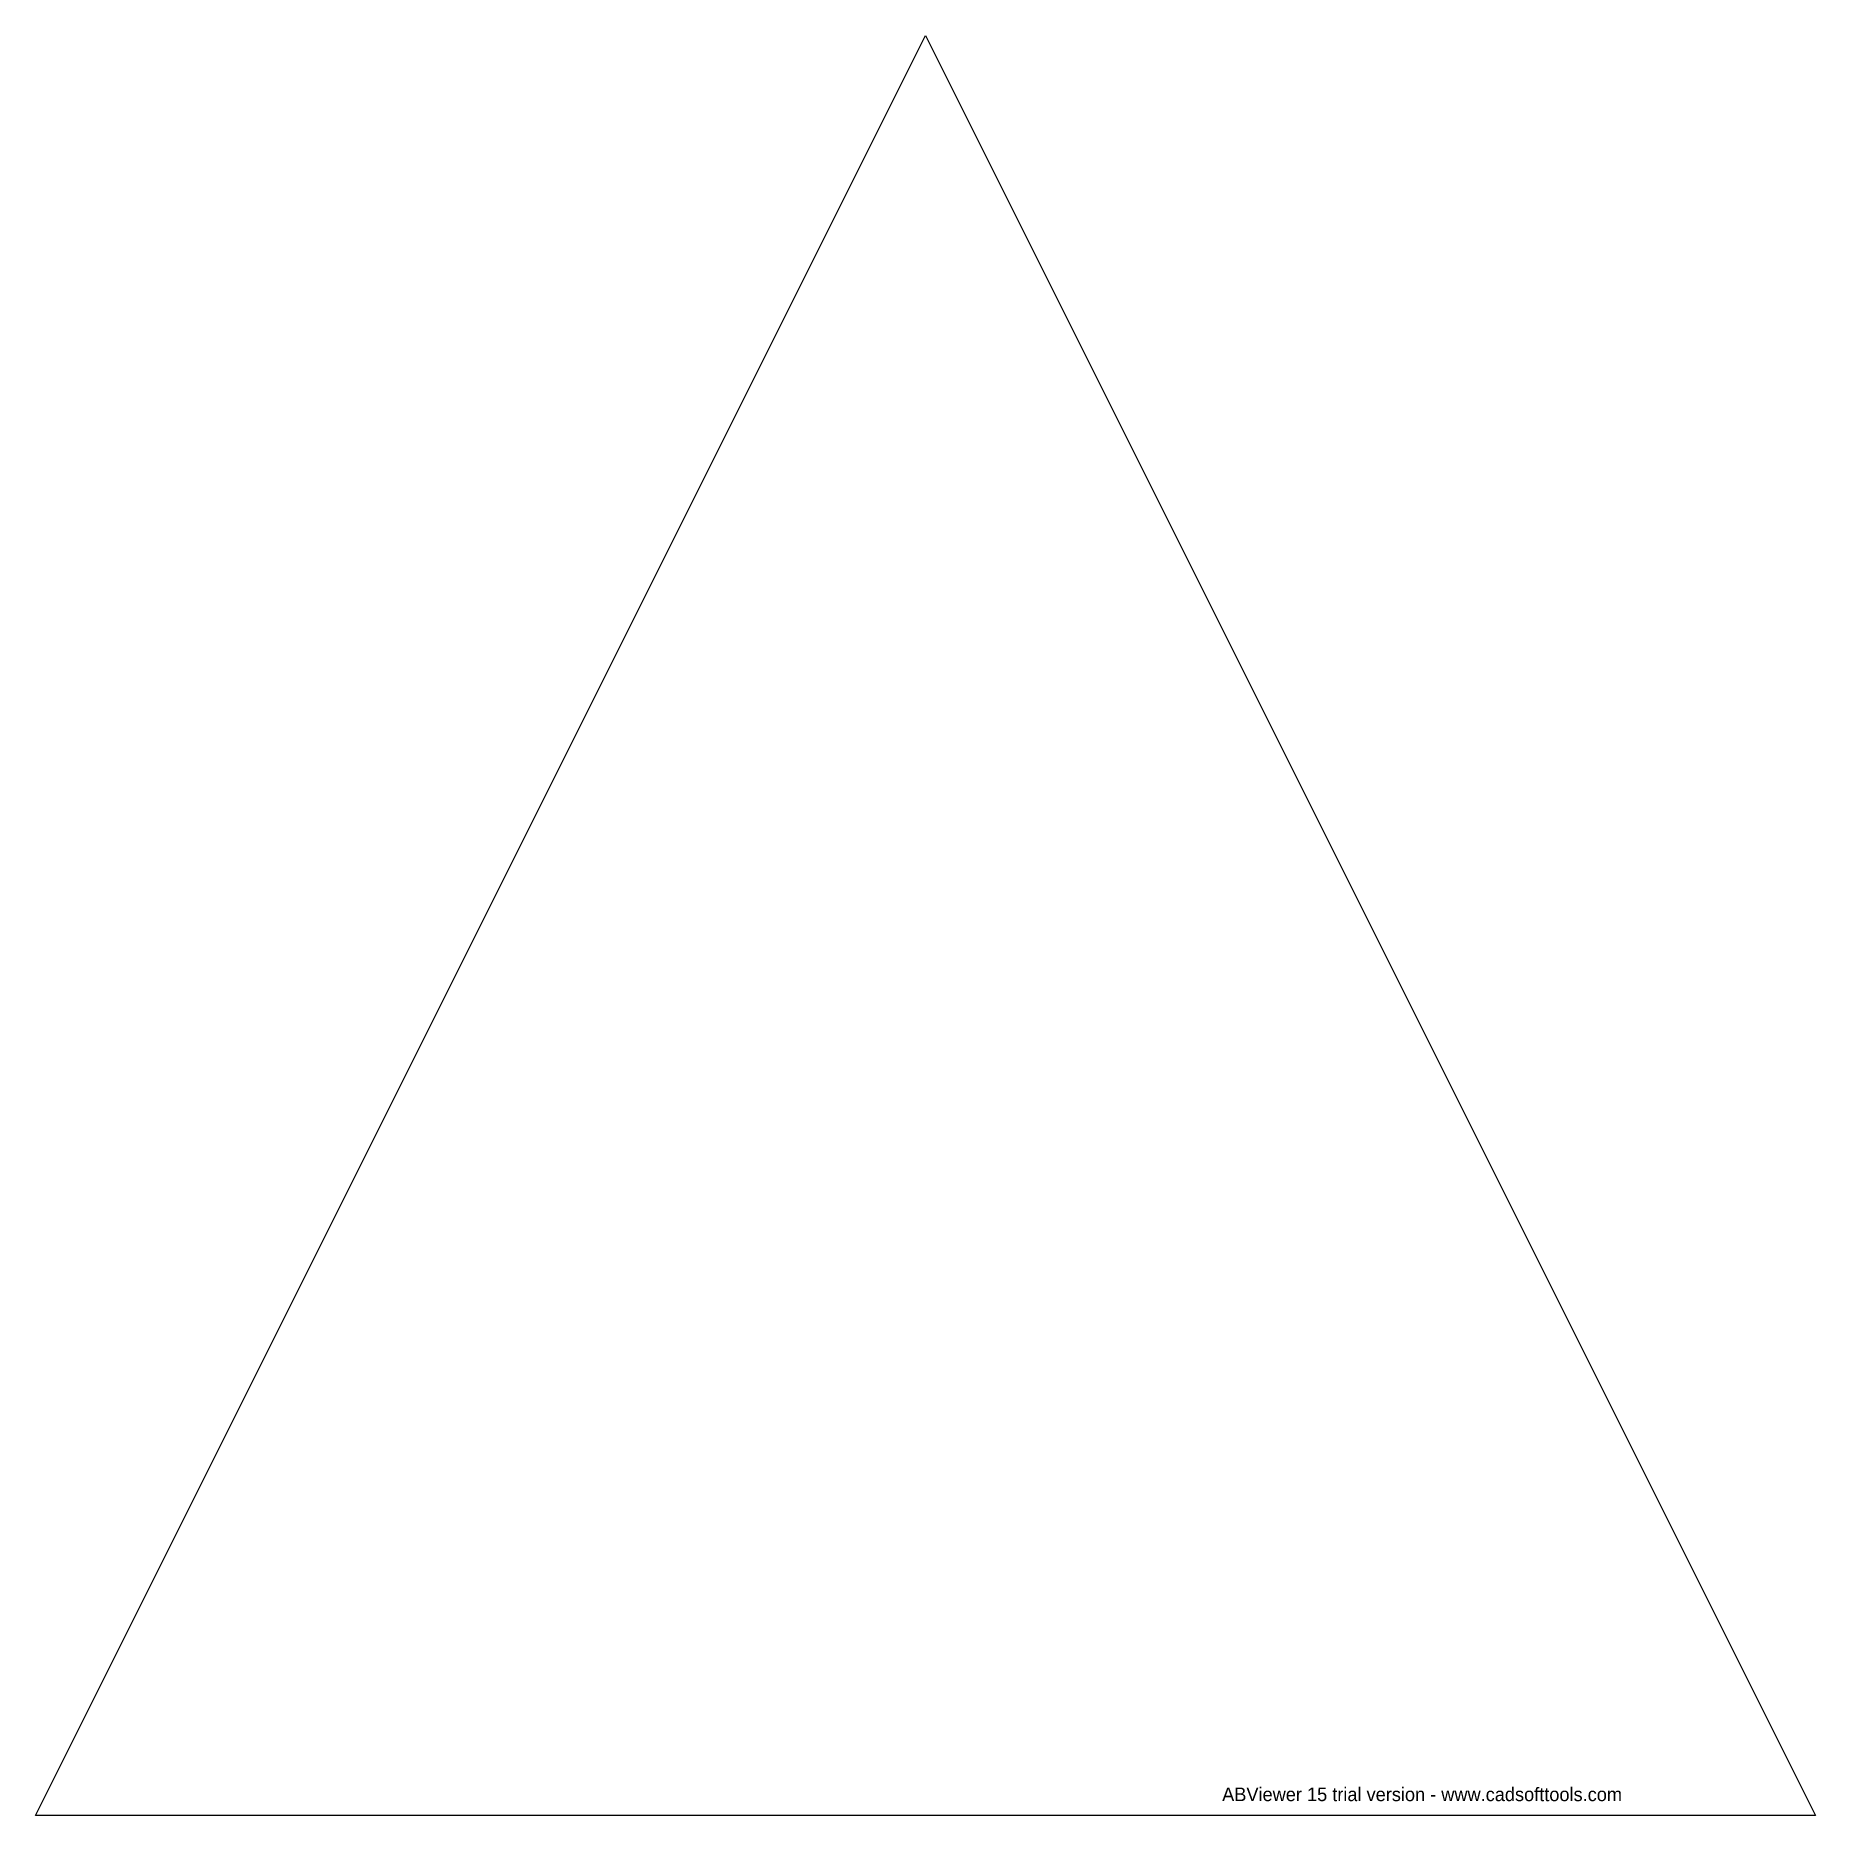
# Model space of a CAD drawing. Header units: millimetres. Extents: x 2447 to 3885, y 3317 to 4755.
import ezdxf

# ---------------------------------------------------------------- set-up
doc = ezdxf.new("R2010")
doc.units = ezdxf.units.MM
doc.header["$MEASUREMENT"] = 0
doc.layers.get('0').update_dxf_attribs({"linetype": 'CONTINUOUS'})

# ---------------------------------------------------------------- blocks, each defined once
blk = doc.blocks.new('ABViewer')
at = {"color": 1, "insert": (0, 0), "char_height": 0.05, "attachment_point": 1}
blk.add_mtext('ABViewer 15 trial version - www.cadsofttools.com', dxfattribs=at)

msp = doc.modelspace()

# ---------------------------------------------------------------- linework, layer by layer
msp.add_polyline3d([(2447, 3317, 0), (3166, 4755, 0), (3885, 3317, 0), (2447, 3317, 0)])

# ---------------------------------------------------------------- block references
at = {"xscale": 219.541984732824, "yscale": 219.541984732824}
msp.add_blockref('ABViewer', (3405.7, 3339.5), dxfattribs=at)

doc.saveas('drawing.dxf')
